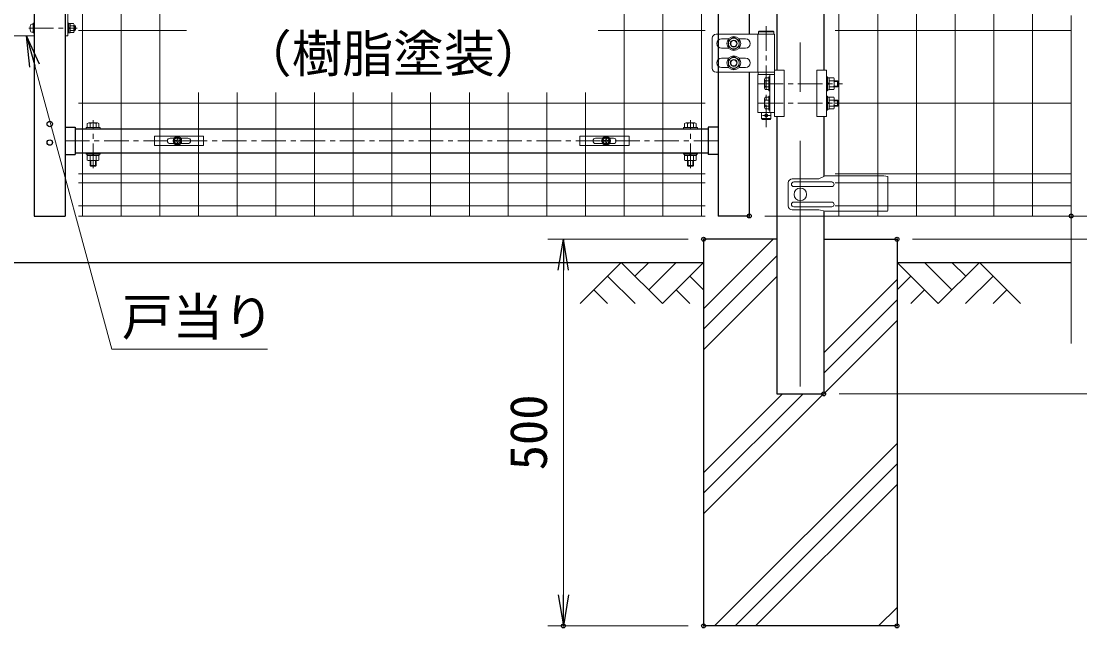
# Model space of a CAD drawing. Units: millimetres, scale not verified. Extents: x -4200 to 4200, y -2970 to 2970.
# Drawn here: x 1171 to 2540, y -455 to 329 of the extents above; entities that cross this region are included whole.
import ezdxf
from ezdxf.enums import TextEntityAlignment as Align

# ---------------------------------------------------------------- set-up
doc = ezdxf.new("R2010")
doc.units = ezdxf.units.MM
doc.header["$LTSCALE"] = 10
doc.header["$PDMODE"] = 32
doc.header["$PDSIZE"] = 5
doc.linetypes.add('DASHED', pattern=[7.5, 6, -1.5])
doc.linetypes.add('USER1', pattern=[50.8, 31.75, -6.35, 6.35, -6.35])
for name, color, linetype, lineweight in [('0-0_D-STR-TXT', 7, 'Continuous', 13), ('0-1_D-STR4', 7, 'Continuous', 25), ('0-2_D-STR-DIM', 7, 'Continuous', 13), ('0-4_Defpoints', 6, 'Continuous', 25), ('0-5_D-BGD', 7, 'Continuous', 25), ('0-6_D-STR1', 1, 'Continuous', 25), ('0-7_D-BMK', 2, 'USER1', 13), ('0-8_D-STR3', 3, 'Continuous', 13), ('0-A_D-DCR-HCH', 7, 'Continuous', 13), ('0-B_D-STR2', 7, 'Continuous', 13)]:
    doc.layers.add(name, color=color, linetype=linetype, lineweight=lineweight)
doc.layers.add('0-3_0', color=7, linetype='Continuous')
doc.styles.add('ＭＳ ゴシック', font='')
doc.styles.get('ＭＳ ゴシック').set_extended_font_data('MS Gothic')

# ---------------------------------------------------------------- blocks, each defined once
blk = doc.blocks.new('U40')
at = {"layer": '0-4_Defpoints'}
for centre in [(11390, 1272), (16930, 1272)]:
    blk.add_circle(centre, 40, dxfattribs=at)
at = {"layer": '0-6_D-STR1'}
for p, q in [((9940, 5150), (9940, 300)), ((18380, 5150), (18380, 300)), ((18780, 4275), (18780, 2650)), ((9540, 3560), (9540, 300)), ((18780, 2160), (18780, 300)), ((9940, 1447), (10070, 1447)), ((10070, 1447), (10070, 1097)), ((10070, 1427), (18250, 1427)), ((18250, 1447), (18250, 1097)), ((18380, 1447), (18250, 1447)), ((9940, 1097), (10070, 1097)), ((10070, 1117), (18250, 1117)), ((18380, 1097), (18250, 1097)), ((9540, 300), (9940, 300)), ((18780, 300), (18380, 300))]:
    blk.add_line(p, q, dxfattribs=at)
for centre in [(9740, 1490), (9740, 1250)]:
    blk.add_circle(centre, 35, dxfattribs=at)
at = {"layer": '0-7_D-BMK'}
for p, q in [((18999.5, 2755.4), (18999.5, 1450.6)), ((18901.5, 2010), (19983.5, 2010)), ((18901.5, 1760), (19983.5, 1760)), ((10300, 918.5), (10300, 1539.4)), ((18020, 918.5), (18020, 1539.4)), ((19049.5, 1600), (18949.5, 1600)), ((18380, 1272), (9940, 1272))]:
    blk.add_line(p, q, dxfattribs=at)
at = {"layer": '0-8_D-STR3'}
for p, q in [((18302.4, 2600), (18302.4, 2210)), ((18891, 2650), (18352.4, 2650)), ((19108, 2650), (18891, 2650)), ((18891, 2160), (18891, 2650)), ((19108, 2650), (18891, 2650)), ((18909.5, 2690), (18899.5, 2680)), ((19099.5, 2680), (18899.5, 2680)), ((18899.5, 2650), (18899.5, 2680)), ((19099.5, 2650), (18899.5, 2650)), ((19089.5, 2690), (18909.5, 2690)), ((19089.5, 2690), (19099.5, 2680)), ((19099.5, 2650), (19099.5, 2680)), ((19108, 2650), (19108, 1585)), ((18512.9, 2590), (18422.4, 2590)), ((18512.9, 2470), (18422.4, 2470)), ((18647.1, 2590), (18732.4, 2590)), ((18647.1, 2470), (18732.4, 2470)), ((18512.9, 2340), (18422.4, 2340)), ((18647.1, 2340), (18732.4, 2340)), ((18512.9, 2220), (18422.4, 2220)), ((18647.1, 2220), (18732.4, 2220)), ((18891, 2160), (18352.4, 2160)), ((19108, 2160), (18891, 2160)), ((19108, 2160), (18891, 2160)), ((18891, 1640), (18891, 2130)), ((18891, 2130), (19108, 2130)), ((18894.5, 2130), (18894.5, 2160)), ((18894.5, 2160), (19104.5, 2160)), ((19104.5, 2130), (18894.5, 2130)), ((18977, 2066.3), (18977, 1953.7)), ((18987.8, 2085), (19032, 2085)), ((19032, 1920), (19032, 2100)), ((19032, 2085), (19032, 1935)), ((19048, 1640), (19048, 2130)), ((19104.5, 2130), (19104.5, 2160)), ((19108, 2185), (19233, 2185)), ((19233, 2185), (19233, 1585)), ((19652.2, 2185), (19652.2, 1585)), ((19777.2, 2185), (19652.2, 2185)), ((19777.2, 2185), (19777.2, 1585)), ((19777.2, 2100), (19793.2, 2100)), ((19777.2, 1920), (19777.2, 2100)), ((19793.2, 2100), (19793.2, 1920)), ((19793.2, 2087), (19793.2, 1933)), ((19813.2, 2085), (19871.2, 2085)), ((19813.2, 2085), (19813.2, 1935)), ((19878.2, 2067.8), (19878.2, 1952.3)), ((18987.8, 2047.6), (19032, 2047.6)), ((18987.8, 1972.4), (19032, 1972.4)), ((18987.8, 1935), (19032, 1935)), ((19032, 1920), (19048, 1920)), ((19777.2, 1920), (19793.2, 1920)), ((19793.2, 2020.7), (19813.2, 2009.1)), ((19793.2, 2013.8), (19813.2, 2002.2)), ((19793.2, 1933), (19813.2, 1933)), ((19813.2, 2047.5), (19871.2, 2047.5)), ((19813.2, 1972.5), (19871.2, 1972.5)), ((19813.2, 1935), (19871.2, 1935)), ((19878.2, 2050), (19922, 2050)), ((19878.2, 1980), (19932, 1980)), ((19878.2, 1970), (19922, 1970)), ((19922, 2050), (19932, 2040)), ((18977, 1816.3), (18977, 1703.7)), ((18987.8, 1835), (19032, 1835)), ((18987.8, 1797.6), (19032, 1797.6)), ((19032, 1670), (19032, 1850)), ((19032, 1835), (19032, 1685)), ((19777.2, 1850), (19793.2, 1850)), ((19777.2, 1670), (19777.2, 1850)), ((19793.2, 1850), (19793.2, 1670)), ((19793.2, 1837), (19793.2, 1683)), ((19813.2, 1835), (19871.2, 1835)), ((19813.2, 1835), (19813.2, 1685)), ((19813.2, 1797.5), (19871.2, 1797.5)), ((19878.2, 1817.8), (19878.2, 1702.3)), ((19878.2, 1800), (19922, 1800)), ((19922, 1800), (19932, 1790)), ((18987.8, 1722.4), (19032, 1722.4)), ((18987.8, 1685), (19032, 1685)), ((19032, 1670), (19048, 1670)), ((19777.2, 1670), (19793.2, 1670)), ((19793.2, 1770.7), (19813.2, 1759.1)), ((19793.2, 1763.8), (19813.2, 1752.2)), ((19793.2, 1683), (19813.2, 1683)), ((19813.2, 1722.5), (19871.2, 1722.5)), ((19813.2, 1685), (19871.2, 1685)), ((19878.2, 1730), (19932, 1730)), ((19878.2, 1720), (19922, 1720)), ((19108, 1640), (18891, 1640)), ((18939.5, 1640), (18939.5, 1560)), ((18939.5, 1560), (18949.5, 1550)), ((18939.5, 1560), (19059.5, 1560)), ((18949.5, 1550), (19049.5, 1550)), ((19049.5, 1550), (19059.5, 1560)), ((19059.5, 1640), (19059.5, 1560)), ((19108, 1585), (19233, 1585)), ((19777.2, 1585), (19652.2, 1585)), ((10210, 1443), (10210, 1427)), ((10210, 1443), (10390, 1443)), ((10210, 1427), (10390, 1427)), ((10225, 1443), (10225, 1497.5)), ((10375, 1443), (10225, 1443)), ((10356.3, 1503), (10243.8, 1503)), ((10262.5, 1443), (10262.5, 1497.5)), ((10337.5, 1443), (10337.5, 1497.5)), ((10375, 1443), (10375, 1497.5)), ((10390, 1443), (10390, 1427)), ((17930, 1443), (17930, 1427)), ((18110, 1443), (17930, 1443)), ((18110, 1427), (17930, 1427)), ((17945, 1443), (17945, 1497.5)), ((17945, 1443), (18095, 1443)), ((17963.7, 1503), (18076.2, 1503)), ((17982.5, 1443), (17982.5, 1497.5)), ((18057.5, 1443), (18057.5, 1497.5)), ((18095, 1443), (18095, 1497.5)), ((18110, 1443), (18110, 1427)), ((10210, 1117), (10210, 1101)), ((10210, 1117), (10390, 1117)), ((10210, 1101), (10390, 1101)), ((10303.8, 1081), (10292.2, 1101)), ((10310.7, 1081), (10299.2, 1101)), ((10390, 1117), (10390, 1101)), ((17930, 1117), (17930, 1101)), ((18110, 1117), (17930, 1117)), ((18110, 1101), (17930, 1101)), ((18009.3, 1081), (18020.9, 1101)), ((18016.2, 1081), (18027.8, 1101)), ((18110, 1117), (18110, 1101)), ((10225, 1081), (10225, 1021.5)), ((10243.8, 1016), (10356.3, 1016)), ((10260, 953), (10260, 1016)), ((10262.5, 1081), (10262.5, 1021.5)), ((10270, 943), (10270, 1016)), ((10330, 943), (10330, 1016)), ((10337.5, 1081), (10337.5, 1021.5)), ((10340, 953), (10340, 1016)), ((10375, 1081), (10375, 1021.5)), ((17945, 1081), (17945, 1021.5)), ((18076.2, 1016), (17963.7, 1016)), ((17980, 953), (17980, 1016)), ((17982.5, 1081), (17982.5, 1021.5)), ((17990, 943), (17990, 1016)), ((18050, 943), (18050, 1016)), ((18057.5, 1081), (18057.5, 1021.5)), ((18060, 953), (18060, 1016)), ((18095, 1081), (18095, 1021.5)), ((10260, 953), (10270, 943)), ((10260, 953), (10340, 953)), ((10330, 943), (10270, 943)), ((10330, 943), (10340, 953)), ((17990, 943), (17980, 953)), ((18060, 953), (17980, 953)), ((17990, 943), (18050, 943)), ((18060, 953), (18050, 943))]:
    blk.add_line(p, q, dxfattribs=at)
for points in [[(18580, 2611), (18509.8, 2570.5), (18509.8, 2489.5), (18580, 2449), (18650.1, 2489.5), (18650.1, 2570.5)], [(18580, 2361), (18509.8, 2320.5), (18509.8, 2239.5), (18580, 2199), (18650.1, 2239.5), (18650.1, 2320.5)]]:
    blk.add_lwpolyline(points, close=True, dxfattribs=at)
for points in [[(19032, 2100), (19048, 2100), (19048, 1920)], [(19793.2, 2087), (19813.2, 2087), (19813.2, 1933)], [(19878.2, 2040), (19932, 2040), (19932, 1980)], [(19922, 2050), (19922, 1970), (19932, 1980)], [(19032, 1850), (19048, 1850), (19048, 1670)], [(19793.2, 1837), (19813.2, 1837), (19813.2, 1683)], [(19878.2, 1790), (19932, 1790), (19932, 1730)], [(19922, 1800), (19922, 1720), (19932, 1730)], [(10377, 1081), (10223, 1081), (10223, 1101)], [(10377, 1081), (10377, 1101), (10223, 1101)], [(17943, 1081), (18097, 1081), (18097, 1101)], [(17943, 1081), (17943, 1101), (18097, 1101)]]:
    blk.add_lwpolyline(points, dxfattribs=at)
for centre, radius in [((18580, 2530), 90), ((18580, 2530), 90), ((18580, 2530), 70.3), ((18580, 2530), 45), ((18580, 2530), 40), ((18580, 2530), 40), ((18580, 2280), 90), ((18580, 2280), 90), ((18580, 2280), 70.3), ((18580, 2280), 45), ((18580, 2280), 40), ((18580, 2280), 40), ((18999.5, 1600), 20)]:
    blk.add_circle(centre, radius, dxfattribs=at)
for centre, radius, start, end in [((18352.4, 2600), 50, 90, 180), ((18422.4, 2530), 60, 90, 270), ((18732.4, 2530), 60, 270, 90), ((18422.4, 2280), 60, 90, 270), ((18732.4, 2280), 60, 270, 90), ((18352.4, 2210), 50, 180, 270), ((18998.6, 2066.3), 21.6, 120, 240), ((19849.8, 2066.3), 28.5, 318.83491, 41.16509), ((19047.8, 2010), 70.8, 147.93138, 212.06862), ((18998.6, 1953.7), 21.6, 120, 240), ((19774.3, 2010), 104, 338.85295, 21.14705), ((19849.7, 1953.8), 28.5, 318.86505, 41.13495), ((18998.6, 1816.3), 21.6, 120, 240), ((19047.8, 1760), 70.8, 147.93138, 212.06862), ((19849.8, 1816.3), 28.5, 318.83491, 41.16509), ((19774.3, 1760), 104, 338.85295, 21.14705), ((18998.6, 1703.7), 21.6, 120, 240), ((19849.7, 1703.8), 28.5, 318.86505, 41.13495), ((10243.8, 1468.5), 34.5, 57.13278, 122.86722), ((10300, 1373.1), 129.9, 73.22135, 106.77865), ((10356.3, 1468.5), 34.5, 57.13278, 122.86722), ((17963.7, 1468.5), 34.5, 57.13278, 122.86722), ((18020, 1373.1), 129.9, 73.22135, 106.77865), ((18076.2, 1468.5), 34.5, 57.13278, 122.86722), ((10243.8, 1050.5), 34.5, 237.13278, 302.86722), ((10300, 1145.9), 129.9, 253.22135, 286.77865), ((10356.3, 1050.5), 34.5, 237.13278, 302.86722), ((17963.7, 1050.5), 34.5, 237.13278, 302.86722), ((18020, 1145.9), 129.9, 253.22135, 286.77865), ((18076.2, 1050.5), 34.5, 237.13278, 302.86722)]:
    blk.add_arc(centre, radius, start, end, dxfattribs=at)
blk = doc.blocks.new('_Open')
at = {"layer": '0-3_0'}
blk.add_line((-10, 1.667), (0, 0), dxfattribs=at)
blk.add_lwpolyline([(-10, -1.667), (0, 0), (-10, 0)], dxfattribs=at)
blk = doc.blocks.new('A$Cc5bff5c2')
at = {"layer": '0-8_D-STR3'}
for p, q in [((-297.7, 60), (337.3, 60)), ((-297.7, -60), (-297.7, 60)), ((-95.2, 35), (-45.6, 35)), ((-18.5, 4.2), (-31.5, 3.9)), ((-31.5, 3.9), (-31.5, -4)), ((-4, 31.5), (-4.2, 18.5)), ((-4, 31.5), (4, 31.5)), ((4, 31.5), (4.2, 18.5)), ((18.5, 4.2), (31.5, 3.9)), ((31.5, 3.9), (31.5, -4)), ((45.6, 35), (134.8, 35)), ((-95.2, -35), (-45.6, -35)), ((-18.5, -4.2), (-31.5, -4)), ((-4, -31.5), (-4.2, -18.5)), ((18.5, -4.2), (31.5, -4)), ((45.6, -35), (134.8, -35))]:
    blk.add_line(p, q, dxfattribs=at)
for points in [[(-297.7, -60), (337.3, -60), (337.3, 60)], [(-4, -31.5), (4, -31.5), (4.2, -18.5)]]:
    blk.add_lwpolyline(points, dxfattribs=at)
for radius in [57.5, 52.5]:
    blk.add_circle((0, 0), radius, dxfattribs=at)
for centre, radius, start, end in [((-95.2, 0), 35, 90, 270), ((-19.1, 19), 14.9, 270, 0), ((19.1, 19), 14.9, 180, 270), ((134.8, 0), 35, 270, 90), ((-19.1, -19), 14.9, 0, 90), ((19.1, -19), 14.9, 90, 180)]:
    blk.add_arc(centre, radius, start, end, dxfattribs=at)
blk = doc.blocks.new('A$C5ba32ecb')
at = {"layer": '0-8_D-STR3'}
for p, q in [((-337.5, 60), (297.5, 60)), ((-337.5, -60), (-337.5, 60)), ((-135, 35), (-45.6, 35)), ((-18.5, 4.2), (-31.5, 3.9)), ((-31.5, 3.9), (-31.5, -4)), ((-4, 31.5), (-4.2, 18.5)), ((-4, 31.5), (4, 31.5)), ((4, 31.5), (4.2, 18.5)), ((18.5, 4.2), (31.5, 3.9)), ((31.5, 3.9), (31.5, -4)), ((45.6, 35), (95, 35)), ((-135, -35), (-45.6, -35)), ((-18.5, -4.2), (-31.5, -4)), ((-4, -31.5), (-4.2, -18.5)), ((18.5, -4.2), (31.5, -4)), ((45.6, -35), (95, -35))]:
    blk.add_line(p, q, dxfattribs=at)
for points in [[(-337.5, -60), (297.5, -60), (297.5, 60)], [(-4, -31.5), (4, -31.5), (4.2, -18.5)]]:
    blk.add_lwpolyline(points, dxfattribs=at)
for radius in [57.5, 52.5]:
    blk.add_circle((0, 0), radius, dxfattribs=at)
for centre, radius, start, end in [((-135, 0), 35, 90, 270), ((-19.1, 19), 14.9, 270, 0), ((19.1, 19), 14.9, 180, 270), ((95, 0), 35, 270, 90), ((-19.1, -19), 14.9, 0, 90), ((19.1, -19), 14.9, 90, 180)]:
    blk.add_arc(centre, radius, start, end, dxfattribs=at)
blk = doc.blocks.new('A$C85983226')
at = {"layer": '0-7_D-BMK'}
for p, q in [((-70, 0), (554, 0)), ((-70, -300), (554, -300))]:
    blk.add_line(p, q, dxfattribs=at)
at = {"layer": '0-8_D-STR3', "linetype": 'DASHED'}
for p, q in [((-368, -300), (-368, 0)), ((-268, 100), (-200, 100)), ((-200, -400), (-268, -400))]:
    blk.add_line(p, q, dxfattribs=at)
at = {"layer": '0-8_D-STR3'}
for p, q in [((-200, 100), (0, 100)), ((-31.3, 51.8), (-16, 51.8)), ((-16, 62.5), (-16, -62.5)), ((-16, 62.5), (0, 62.5)), ((-16, 51.8), (-16, -51.8)), ((0, 100), (0, -400)), ((0, 62.5), (0, -62.5)), ((400, 100), (400, -400)), ((432, 100), (400, 100)), ((432, 100), (432, -400)), ((432, 62.5), (432, -62.5)), ((432, 62.5), (448, 62.5)), ((448, 62.5), (448, -62.5)), ((448, 8), (463.8, -1.1)), ((448, 1.1), (463.8, -8)), ((463.8, 57.5), (463.8, -57.5)), ((505.6, 57.5), (463.8, 57.5)), ((505.6, 29.1), (463.8, 29.1)), ((513.8, 43.3), (513.8, -43.3)), ((527, 30), (513.8, 30)), ((534, 23), (513.8, 23)), ((527, -30), (527, 30)), ((534, 23), (527, 30)), ((534, -23), (534, 23)), ((-31.6, -51.8), (-16, -51.8)), ((-16, -62.5), (0, -62.5)), ((432, -62.5), (448, -62.5)), ((505.6, -29.1), (463.8, -29.1)), ((505.6, -57.5), (463.8, -57.5)), ((534, -23), (513.8, -23)), ((527, -30), (513.8, -30)), ((534, -23), (527, -30)), ((-31.3, -248.2), (-16, -248.2)), ((-16, -237.5), (-16, -362.5)), ((-16, -237.5), (0, -237.5)), ((-16, -248.2), (-16, -351.8)), ((0, -237.5), (0, -362.5)), ((432, -237.5), (432, -362.5)), ((432, -237.5), (448, -237.5)), ((448, -237.5), (448, -362.5)), ((463.8, -242.5), (463.8, -357.5)), ((505.6, -242.5), (463.8, -242.5)), ((505.6, -270.9), (463.8, -270.9)), ((513.8, -256.7), (513.8, -343.3)), ((527, -270), (513.8, -270)), ((527, -330), (527, -270)), ((534, -277), (527, -270)), ((-200, -400), (0, -400)), ((-31.6, -351.8), (-16, -351.8)), ((-16, -362.5), (0, -362.5)), ((432, -400), (400, -400)), ((432, -362.5), (448, -362.5)), ((448, -292), (463.8, -301.1)), ((448, -298.9), (463.8, -308)), ((505.6, -329.1), (463.8, -329.1)), ((505.6, -357.5), (463.8, -357.5)), ((534, -277), (513.8, -277)), ((534, -323), (513.8, -323)), ((527, -330), (513.8, -330)), ((534, -323), (527, -330)), ((534, -323), (534, -277))]:
    blk.add_line(p, q, dxfattribs=at)
for points in [[(448, -61), (463.8, -61), (463.8, 61), (448, 61)], [(448, -361), (463.8, -361), (463.8, -239), (448, -239)]]:
    blk.add_lwpolyline(points, close=True, dxfattribs=at)
at = {"layer": '0-8_D-STR3', "linetype": 'DASHED'}
for centre, start, end in [((-268, 0), 90, 180), ((-268, -300), 180, 270)]:
    blk.add_arc(centre, 100, start, end, dxfattribs=at)
at = {"layer": '0-8_D-STR3'}
for centre, radius, start, end in [((85, -0.7), 140, 163.92714, 195.41383), ((-31.3, 32.8), 19, 90, 163.92714), ((497.4, 43.3), 16.4, 300, 60), ((458, 0), 55.8, 328.543, 31.457), ((-31.6, -32.8), 19, 195.41383, 270), ((497.4, -43.3), 16.4, 300, 60), ((85, -300.7), 140, 163.92714, 195.41383), ((-31.3, -267.2), 19, 90, 163.92714), ((497.4, -256.7), 16.4, 300, 60), ((458, -300), 55.8, 328.543, 31.457), ((-31.6, -332.8), 19, 195.41383, 270), ((497.4, -343.3), 16.4, 300, 60)]:
    blk.add_arc(centre, radius, start, end, dxfattribs=at)

msp = doc.modelspace()

# ---------------------------------------------------------------- linework, layer by layer
at = {"layer": '0-0_D-STR-TXT'}
msp.add_lwpolyline([(1489.75, -95.1), (1288.27, -95.1), (1188.74, 271.49)], dxfattribs=at)
at = {"layer": '0-1_D-STR4'}
for p, q in [((2148, 47.09), (2053.25, 47.09)), ((2053.25, 47.09), (2053.25, -452.91)), ((2208.5, 47.09), (2303.25, 47.09)), ((2303.25, 47.09), (2303.25, -452.91)), ((2303.25, -452.91), (2053.25, -452.91))]:
    msp.add_line(p, q, dxfattribs=at)
at = {"layer": '0-2_D-STR-DIM'}
for p, q in [((2132.26, 77.09), (2698.25, 77.09)), ((2033.25, 47.09), (1852, 47.09)), ((2323.25, 47.09), (2827.39, 47.09)), ((2323.25, 47.09), (2947.28, 47.09)), ((2323.25, 47.09), (2947.28, 47.09)), ((1872, 7.09), (1872, -412.91)), ((2228.5, -152.91), (3067.39, -152.91)), ((2228.5, -152.91), (2947.28, -152.91)), ((2033.25, -452.91), (1852, -452.91))]:
    msp.add_line(p, q, dxfattribs=at)
at = {"layer": '0-4_Defpoints'}
for p in [(2112.26, 77.09), (2528.25, 77.09), (2053.25, 47.09), (2303.25, 47.09), (2208.5, -152.91), (1872, -452.91), (2053.25, -452.91), (2053.25, -452.91), (2303.25, -452.91)]:
    msp.add_point(p, dxfattribs=at)
at = {"layer": '0-5_D-BGD'}
for p, q in [((303.25, 17.09), (2053.25, 17.09)), ((2303.25, 17.09), (2528.25, 17.09))]:
    msp.add_line(p, q, dxfattribs=at)
at = {"layer": '0-6_D-STR1'}
for p, q in [((2148, 351.59), (2148, 265.59)), ((2208.5, 351.59), (2208.5, 265.59)), ((2148, 205.59), (2148, -152.91)), ((2208.5, 205.59), (2208.5, 128.17)), ((2208.5, 83.71), (2208.5, -152.91)), ((2148, -152.91), (2208.5, -152.91))]:
    msp.add_line(p, q, dxfattribs=at)
at = {"layer": '0-7_D-BMK'}
msp.add_line((2178.25, 682.33), (2178.25, -163.48), dxfattribs=at)
at = {"layer": '0-8_D-STR3'}
for p, q in [((2202.24, 125.09), (2167.77, 125.09)), ((2210.38, 129.09), (2202.24, 125.09)), ((2286.25, 129.09), (2210.38, 129.09)), ((2286.25, 129.09), (2291.25, 128.09)), ((2291.25, 128.09), (2291.25, 84.28)), ((2162.77, 120.09), (2162.77, 90.09)), ((2218.84, 121.09), (2169.84, 121.09)), ((2218.84, 115.09), (2169.84, 115.09)), ((2202.24, 85.09), (2167.77, 85.09)), ((2218.84, 95.09), (2169.84, 95.09)), ((2218.84, 89.09), (2169.84, 89.09)), ((2202.24, 85.09), (2210.46, 83.28)), ((2210.46, 83.28), (2290.25, 83.28))]:
    msp.add_line(p, q, dxfattribs=at)
msp.add_circle((2178.25, 105.09), 8, dxfattribs=at)
for centre, radius, start, end in [((2167.77, 120.09), 5, 90, 180), ((2169.84, 118.09), 3, 90, 270), ((2218.84, 118.09), 3, 270, 90), ((2167.77, 90.09), 5, 180, 270), ((2169.84, 92.09), 3, 90, 270), ((2218.84, 92.09), 3, 270, 90), ((2290.25, 84.28), 1, 270, 0)]:
    msp.add_arc(centre, radius, start, end, dxfattribs=at)
at = {"layer": '0-A_D-DCR-HCH'}
for p, q in [((2053.25, -42.76), (2143.11, 47.09)), ((1946.83, 17.09), (1893.62, -36.12)), ((1946.83, 17.09), (2000.04, -36.12)), ((1964.57, -0.64), (1982.31, 17.09)), ((1982.31, -18.38), (2017.78, 17.09)), ((2000.04, -36.12), (2053.25, 17.09)), ((2053.25, -69.28), (2148, 25.47)), ((2356.47, -36.12), (2303.25, 17.09)), ((2374.2, -18.38), (2338.73, 17.09)), ((2409.68, 17.09), (2356.47, -36.12)), ((2392.03, -0.74), (2374.2, 17.09)), ((2409.68, 17.09), (2462.89, -36.12)), ((1929.09, -0.64), (1964.73, -36.12)), ((2035.52, -0.64), (2053.25, -18.3)), ((2053.25, -95.8), (2148, -1.05)), ((2208.5, -99.64), (2303.25, -4.89)), ((2320.99, -0.64), (2303.25, -18.3)), ((2427.42, -0.64), (2391.78, -36.12)), ((1911.36, -18.38), (1929.17, -36.12)), ((2017.78, -18.38), (2035.6, -36.12)), ((2338.73, -18.38), (2320.91, -36.12)), ((2445.15, -18.38), (2427.33, -36.12)), ((2208.5, -126.16), (2303.25, -31.41)), ((2208.5, -152.68), (2303.25, -57.93)), ((2053.25, -307.93), (2208.28, -152.91)), ((2053.25, -281.41), (2181.76, -152.91)), ((2053.25, -254.89), (2155.24, -152.91)), ((2067.38, -452.91), (2303.25, -217.03)), ((2093.89, -452.91), (2303.25, -243.54)), ((2120.41, -452.91), (2303.25, -270.06)), ((2279.51, -452.91), (2303.25, -429.16))]:
    msp.add_line(p, q, dxfattribs=at)
at = {"layer": '0-B_D-STR2'}
for p, q in [((1250.5, 647.09), (1250.5, 77.09)), ((1300.5, 647.09), (1300.5, 77.09)), ((1350.5, 647.09), (1350.5, 77.09)), ((1950.5, 647.09), (1950.5, 77.09)), ((2000.5, 647.09), (2000.5, 77.09)), ((2050.5, 647.09), (2050.5, 77.09)), ((2278.25, 647.09), (2278.25, 77.09)), ((2328.25, 647.09), (2328.25, 77.09)), ((2378.25, 647.09), (2378.25, 77.09)), ((2428.25, 647.09), (2428.25, 77.09)), ((2478.25, 647.09), (2478.25, 77.09)), ((2228.25, 351.59), (2228.25, 77.09)), ((2528.25, -87.73), (2528.25, 336.44)), ((1385.1, 317.09), (1245.5, 317.09)), ((2055.5, 317.09), (1917.2, 317.09)), ((2528.25, 317.09), (2223.25, 317.09)), ((1400.5, 236.7), (1400.5, 77.09)), ((1450.5, 236.7), (1450.5, 77.09)), ((1500.5, 236.7), (1500.5, 77.09)), ((1550.5, 236.7), (1550.5, 77.09)), ((1600.5, 236.7), (1600.5, 77.09)), ((1650.5, 236.7), (1650.5, 77.09)), ((1700.5, 236.7), (1700.5, 77.09)), ((1750.5, 236.7), (1750.5, 77.09)), ((1800.5, 236.7), (1800.5, 77.09)), ((1850.5, 236.7), (1850.5, 77.09)), ((1900.5, 236.7), (1900.5, 77.09)), ((2055.5, 223.09), (1245.5, 223.09)), ((2528.25, 223.09), (2223.25, 223.09)), ((2055.5, 131.85), (1245.5, 131.85)), ((2528.25, 131.85), (2223.25, 131.85)), ((2055.5, 119.99), (1245.5, 119.99)), ((2528.25, 119.99), (2223.25, 119.99)), ((2055.5, 90.19), (1245.5, 90.19)), ((2528.25, 90.19), (2223.25, 90.19)), ((2055.5, 77.09), (1245.5, 77.09)), ((2528.25, 77.09), (2223.25, 77.09))]:
    msp.add_line(p, q, dxfattribs=at)

# ---------------------------------------------------------------- block references
at = {"layer": '0-0_D-STR-TXT', "xscale": 4, "yscale": 4, "rotation": 105.19018}
msp.add_blockref('_Open', (1178.26, 310.09), dxfattribs=at)
at = {"layer": '0-2_D-STR-DIM', "xscale": 0.1, "yscale": 0.1}
for name, p in [('U40', (234.25, 47.09)), ('A$C85983226', (1188.26, 350.09)), ('A$Cc5bff5c2', (1373.28, 174.29)), ('A$C5ba32ecb', (1927.26, 174.29))]:
    msp.add_blockref(name, p, dxfattribs=at)
at = {"layer": '0-2_D-STR-DIM', "xscale": 4, "yscale": 4}
for p, rotation in [((1872, 47.09), 90), ((1872, -452.91), 270)]:
    msp.add_blockref('_Open', p, dxfattribs=dict(at, rotation=rotation))

# ---------------------------------------------------------------- texts
at = {"layer": '0-0_D-STR-TXT', "style": 'ＭＳ ゴシック'}
for s, p in [('（樹脂塗装）', (1455.33, 248.64)), ('戸当り', (1301.28, -91.74))]:
    msp.add_text(s, height=48.09, dxfattribs=at).set_placement(p, align=Align.BOTTOM_LEFT)
at = {"layer": '0-2_D-STR-DIM', "style": 'ＭＳ ゴシック'}
msp.add_text('500', height=48.09, rotation=90, dxfattribs=at).set_placement((1865.25, -251.78), align=Align.BOTTOM_LEFT)

doc.saveas('drawing.dxf')
